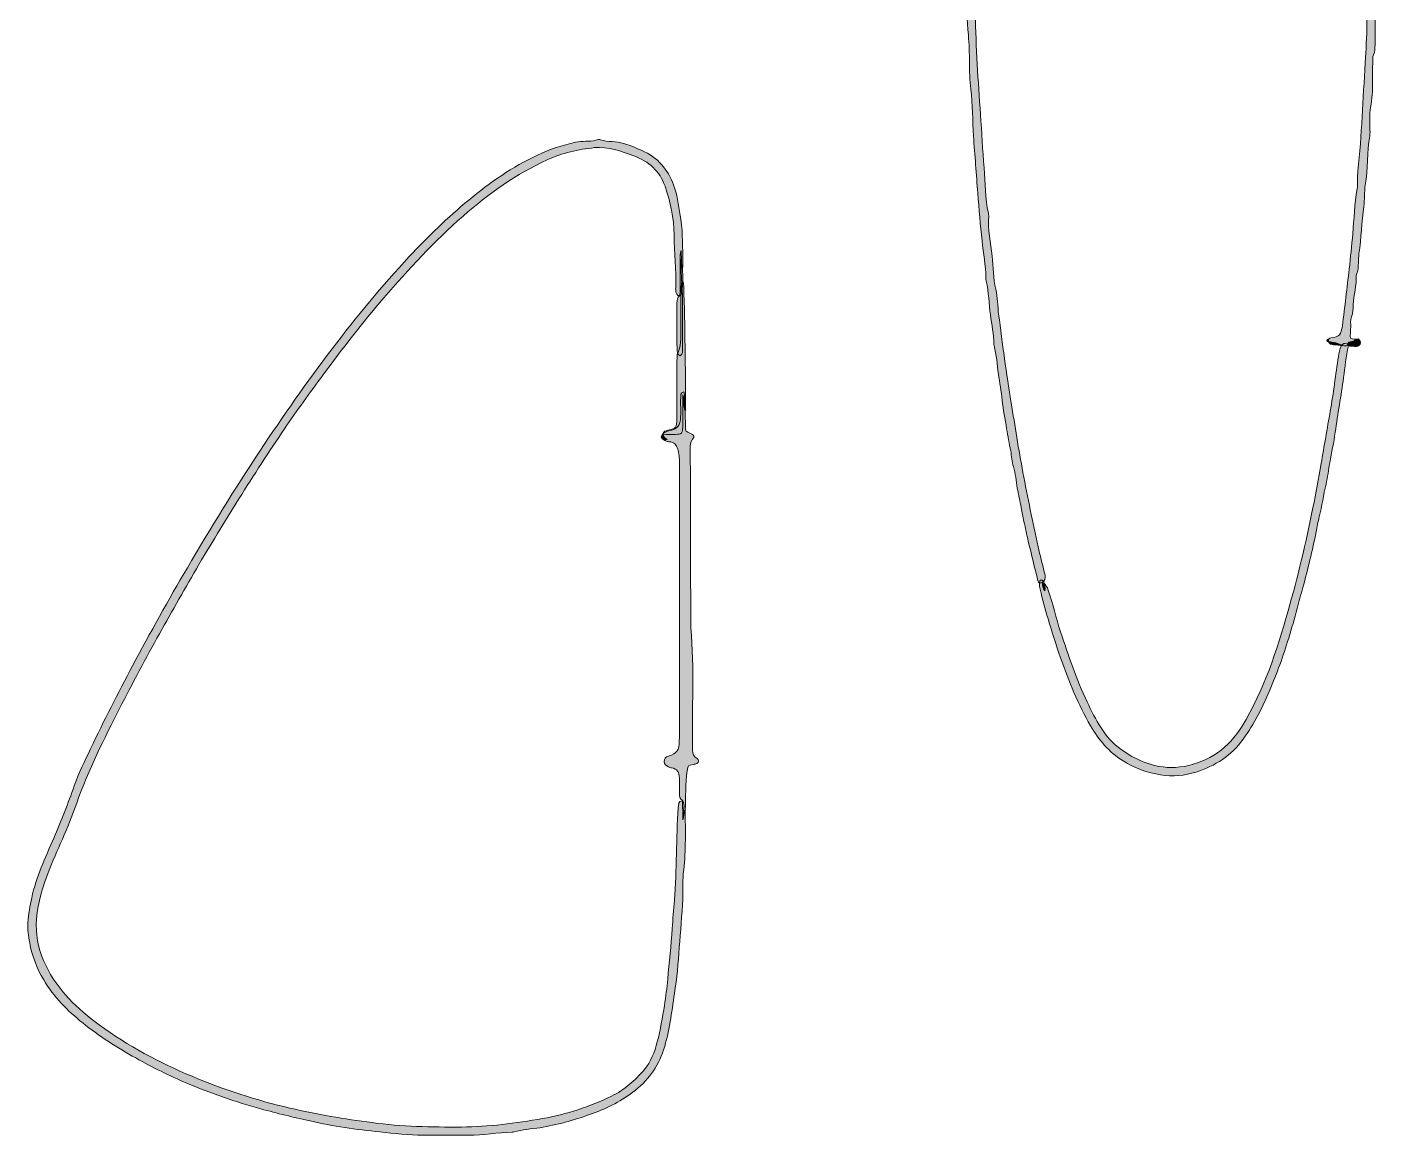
# Model space of a CAD drawing. Header units: millimetres. Extents: x 6 to 210, y 6 to 297.
# Drawn here: x 23.8 to 202.9, y 6.2 to 151.7 of the extents above; entities that cross this region are included whole.
import ezdxf

# ---------------------------------------------------------------- set-up
doc = ezdxf.new("R2010")
doc.units = ezdxf.units.MM
doc.header["$MEASUREMENT"] = 0
doc.layers.add('Calque 1', color=7, linetype='Continuous', lineweight=0)

msp = doc.modelspace()

# ---------------------------------------------------------------- hatches: boundary and pattern name
at = {"layer": 'Calque 1', "true_color": 0x7b7b7b, "transparency": 33554687}
h = msp.add_hatch(color=8, dxfattribs=at)
h.dxf.hatch_style = 2
edge = h.paths.add_edge_path()
edge.add_spline(control_points=[(156.68, 78.66), (156.61, 78.78), (156.51, 78.9), (156.48, 79.03), (156.05, 80.74), (155.62, 82.46), (155.21, 84.18), (155, 85.06), (154.84, 85.94), (154.63, 86.81), (154.49, 87.41), (154.39, 88.02), (154.28, 88.62), (154.12, 89.48), (153.93, 90.33), (153.77, 91.18), (153.59, 92.12), (153.55, 93.08), (153.25, 94), (153.04, 94.67), (153.03, 95.38), (152.9, 96.07), (152.71, 97.04), (152.51, 98.01), (152.37, 98.98), (152.19, 100.23), (151.9, 101.47), (151.78, 102.73), (151.67, 103.88), (151.44, 105.01), (151.28, 106.15), (151.1, 107.4), (151.06, 108.67), (150.71, 109.89), (150.7, 109.94), (150.68, 110), (150.68, 110.06), (150.72, 111.36), (150.39, 112.63), (150.23, 113.91), (150.04, 115.38), (150.03, 116.89), (149.68, 118.34), (149.65, 118.48), (149.62, 118.62), (149.63, 118.76), (149.65, 120.4), (149.3, 122.01), (149.14, 123.64), (148.93, 125.71), (148.73, 127.79), (148.58, 129.87), (148.4, 132.37), (148.19, 134.88), (148.01, 137.38), (147.87, 139.43), (147.93, 141.5), (147.67, 143.54), (147.37, 145.9), (147.59, 148.27), (147.34, 150.62), (146.93, 154.51), (147.2, 158.4), (146.99, 162.29), (146.69, 167.79), (146.74, 173.29), (146.8, 178.79), (146.83, 181.27), (147.07, 183.75), (147.11, 186.23), (147.54, 187.5), (147.33, 188.85), (147.66, 190.15), (147.88, 191.06), (147.87, 192.04), (148.1, 192.97), (148.45, 194.39), (148.66, 195.84), (149.08, 197.25), (149.45, 198.49), (149.79, 199.73), (150.2, 200.96), (151.03, 203.5), (152.07, 205.94), (153.28, 208.33), (154.44, 210.61), (155.79, 212.78), (157.33, 214.82), (159.58, 217.8), (162.2, 220.41), (165.41, 222.39), (167.12, 223.45), (168.96, 224.2), (170.9, 224.64), (171.88, 224.86), (172.87, 225.1), (173.9, 225.1), (175.21, 225.09), (176.45, 224.73), (177.71, 224.46), (179.2, 224.13), (180.57, 223.51), (181.89, 222.78), (184.66, 221.24), (186.98, 219.15), (189.04, 216.79), (191.44, 214.04), (193.37, 210.98), (195, 207.71), (195.77, 206.17), (196.49, 204.61), (197.05, 202.99), (197.75, 200.98), (198.5, 198.98), (198.98, 196.89), (199.3, 195.46), (199.59, 194.03), (199.96, 192.61), (200.14, 191.9), (200.22, 191.16), (200.29, 190.44), (200.43, 188.93), (200.66, 187.43), (200.79, 185.92), (201.36, 179.21), (200.98, 172.5), (201.08, 165.8), (201.08, 165.57), (201.11, 165.35), (201.12, 165.12), (201.08, 165.03), (201.01, 164.95), (200.92, 164.9), (200.67, 164.79), (200.44, 164.83), (200.24, 165.03), (199.93, 165.54), (199.97, 166.11), (199.97, 166.67), (199.97, 171.41), (199.97, 176.15), (199.97, 180.89), (199.97, 183.89), (199.67, 186.86), (199.26, 189.82), (198.65, 194.13), (197.67, 198.36), (196.1, 202.41), (193.92, 208.01), (191.14, 213.27), (186.78, 217.56), (184.64, 219.67), (182.34, 221.47), (179.6, 222.69), (175.49, 224.51), (171.44, 224.34), (167.47, 222.27), (163.28, 220.09), (160.05, 216.87), (157.36, 212.99), (155.18, 209.84), (153.48, 206.44), (152.03, 202.93), (151, 200.41), (150.27, 197.76), (149.67, 195.08), (149.04, 192.25), (148.59, 189.39), (148.26, 186.5), (148.11, 185.24), (148.17, 183.97), (148.03, 182.71), (147.74, 180.15), (147.84, 177.58), (147.83, 175.01), (147.83, 173.38), (147.86, 171.74), (147.83, 170.11), (147.73, 164.55), (148.12, 159), (148.24, 153.45), (148.34, 149.04), (148.62, 144.62), (148.94, 140.21), (149.11, 137.88), (149.21, 135.53), (149.4, 133.21), (149.57, 131.22), (149.52, 129.21), (149.97, 127.25), (149.99, 127.14), (150.02, 127.02), (150.01, 126.91), (149.85, 125.13), (150.28, 123.38), (150.45, 121.62), (150.59, 120.18), (150.6, 118.71), (150.95, 117.27), (151.2, 116.22), (151.18, 115.1), (151.32, 114.01), (151.81, 110.13), (152.32, 106.24), (152.96, 102.38), (153.47, 99.33), (153.93, 96.28), (154.51, 93.24), (155.13, 89.97), (155.79, 86.72), (156.5, 83.48), (156.75, 82.38), (157.03, 81.28), (157.31, 80.19), (157.4, 79.86), (157.44, 79.53), (157.38, 79.19), (157.25, 78.88), (156.98, 78.74), (156.68, 78.66)], knot_values=[0, 0, 0, 0, 1, 1, 1, 2, 2, 2, 3, 3, 3, 4, 4, 4, 5, 5, 5, 6, 6, 6, 7, 7, 7, 8, 8, 8, 9, 9, 9, 10, 10, 10, 11, 11, 11, 12, 12, 12, 13, 13, 13, 14, 14, 14, 15, 15, 15, 16, 16, 16, 17, 17, 17, 18, 18, 18, 19, 19, 19, 20, 20, 20, 21, 21, 21, 22, 22, 22, 23, 23, 23, 24, 24, 24, 25, 25, 25, 26, 26, 26, 27, 27, 27, 28, 28, 28, 29, 29, 29, 30, 30, 30, 31, 31, 31, 32, 32, 32, 33, 33, 33, 34, 34, 34, 35, 35, 35, 36, 36, 36, 37, 37, 37, 38, 38, 38, 39, 39, 39, 40, 40, 40, 41, 41, 41, 42, 42, 42, 43, 43, 43, 44, 44, 44, 45, 45, 45, 46, 46, 46, 47, 47, 47, 48, 48, 48, 49, 49, 49, 50, 50, 50, 51, 51, 51, 52, 52, 52, 53, 53, 53, 54, 54, 54, 55, 55, 55, 56, 56, 56, 57, 57, 57, 58, 58, 58, 59, 59, 59, 60, 60, 60, 61, 61, 61, 62, 62, 62, 63, 63, 63, 64, 64, 64, 65, 65, 65, 66, 66, 66, 67, 67, 67, 68, 68, 68, 69, 69, 69, 70, 70, 70, 71, 71, 71, 72, 72, 72, 73, 73, 73, 73], degree=3, periodic=0)
at = {"layer": 'Calque 1', "true_color": 0x535353, "transparency": 33554687}
h = msp.add_hatch(color=251, dxfattribs=at)
h.dxf.hatch_style = 2
edge = h.paths.add_edge_path()
edge.add_spline(control_points=[(198.88, 164.77), (198.92, 165.05), (199.13, 165.1), (199.36, 165.11), (199.69, 165.12), (200.02, 165.12), (200.35, 165.12), (200.57, 165.11), (200.8, 165.1), (201.02, 165.09), (201.49, 164.85), (201.99, 164.79), (202.49, 164.73), (202.66, 164.71), (202.88, 164.67), (202.89, 164.48), (202.9, 164.24), (202.68, 164.17), (202.48, 164.14), (202.26, 164.1), (202.03, 164.1), (201.81, 164.07), (201.18, 164.01), (201.09, 163.93), (201.08, 163.29), (201.05, 162.11), (201.07, 160.92), (201.05, 159.74), (201.04, 158.92), (201.13, 158.1), (200.81, 157.31), (200.71, 157.07), (200.76, 156.76), (200.75, 156.47), (200.74, 154.1), (200.72, 151.73), (200.71, 149.37), (200.71, 148.91), (200.72, 148.46), (200.51, 148.04), (200.39, 147.78), (200.41, 147.49), (200.41, 147.21), (200.4, 146.3), (200.38, 145.4), (200.39, 144.5), (200.4, 143.37), (200.33, 142.25), (200.13, 141.13), (199.97, 140.21), (200.07, 139.27), (200.05, 138.34), (200.04, 138.03), (200.08, 137.71), (200.03, 137.41), (199.6, 135.27), (199.81, 133.08), (199.44, 130.94), (199.29, 130.02), (199.36, 129.08), (199.23, 128.15), (198.96, 126.09), (198.92, 124), (198.6, 121.94), (198.54, 121.55), (198.55, 121.15), (198.53, 120.75), (198.52, 120.27), (198.53, 119.79), (198.32, 119.34), (198.28, 119.27), (198.25, 119.18), (198.25, 119.1), (198.34, 117.79), (197.87, 116.55), (197.86, 115.25), (197.86, 114.72), (197.82, 114.19), (197.62, 113.68), (197.45, 113.22), (197.54, 112.73), (197.52, 112.25), (197.5, 112.02), (197.51, 111.8), (197.48, 111.57), (197.4, 110.79), (197.39, 110.79), (198.18, 110.72), (198.53, 110.2), (198.51, 110.12), (197.97, 110.06), (197.69, 110.03), (197.41, 110.05), (197.15, 109.92), (196.93, 109.8), (196.7, 109.88), (196.48, 109.88), (196.48, 109.88), (196.49, 109.87), (196.49, 109.87), (195.86, 110.04), (195.21, 110.11), (194.61, 110.39), (194.61, 110.39), (194.62, 110.38), (194.62, 110.38), (194.53, 110.5), (194.53, 110.62), (194.64, 110.73), (194.64, 110.73), (194.63, 110.75), (194.63, 110.75), (194.72, 110.82), (194.82, 110.87), (194.93, 110.89), (196.1, 111.07), (196.26, 111.31), (196.43, 112.48), (196.77, 114.96), (197.03, 117.45), (197.32, 119.93), (197.5, 121.46), (197.67, 123), (197.79, 124.54), (197.96, 126.51), (198.04, 128.49), (198.36, 130.44), (198.49, 131.23), (198.38, 132.02), (198.47, 132.81), (198.97, 137.52), (199.13, 142.25), (199.42, 146.98), (199.52, 148.72), (199.63, 150.46), (199.65, 152.21), (199.68, 155.05), (199.77, 157.9), (199.94, 160.74), (200.02, 162.18), (200.25, 163.69), (198.88, 164.77)], knot_values=[0, 0, 0, 0, 1, 1, 1, 2, 2, 2, 3, 3, 3, 4, 4, 4, 5, 5, 5, 6, 6, 6, 7, 7, 7, 8, 8, 8, 9, 9, 9, 10, 10, 10, 11, 11, 11, 12, 12, 12, 13, 13, 13, 14, 14, 14, 15, 15, 15, 16, 16, 16, 17, 17, 17, 18, 18, 18, 19, 19, 19, 20, 20, 20, 21, 21, 21, 22, 22, 22, 23, 23, 23, 24, 24, 24, 25, 25, 25, 26, 26, 26, 27, 27, 27, 28, 28, 28, 29, 29, 29, 30, 30, 30, 31, 31, 31, 32, 32, 32, 33, 33, 33, 34, 34, 34, 35, 35, 35, 36, 36, 36, 37, 37, 37, 38, 38, 38, 39, 39, 39, 40, 40, 40, 41, 41, 41, 42, 42, 42, 43, 43, 43, 44, 44, 44, 45, 45, 45, 46, 46, 46, 47, 47, 47, 47], degree=3, periodic=0)
at = {"layer": 'Calque 1', "true_color": 0x787878, "transparency": 33554687}
h = msp.add_hatch(color=8, dxfattribs=at)
h.dxf.hatch_style = 2
edge = h.paths.add_edge_path()
edge.add_spline(control_points=[(110.18, 48.94), (110.2, 46.31), (110.28, 43.69), (109.98, 41.08), (109.83, 39.81), (109.89, 38.54), (109.85, 37.27), (109.77, 35.14), (109.56, 33), (109.41, 30.88), (109.26, 28.86), (109.08, 26.84), (108.77, 24.84), (108.39, 22.36), (108.12, 19.86), (107.35, 17.46), (106.61, 15.17), (105.23, 13.34), (103.3, 11.9), (101.57, 10.61), (99.64, 9.67), (97.64, 8.97), (95.52, 8.22), (93.35, 7.62), (91.12, 7.25), (89.99, 7.06), (88.82, 7.04), (87.72, 6.69), (87.64, 6.66), (87.55, 6.65), (87.47, 6.65), (85.55, 6.68), (83.67, 6.2), (81.75, 6.26), (79.78, 6.32), (77.8, 6.27), (75.83, 6.27), (73.91, 6.27), (72, 6.51), (70.11, 6.7), (67.04, 7.01), (63.96, 7.43), (60.95, 8.13), (58.79, 8.62), (56.63, 9.13), (54.49, 9.72), (51.18, 10.63), (47.95, 11.77), (44.79, 13.09), (42.49, 14.05), (40.26, 15.18), (38.07, 16.4), (35.63, 17.76), (33.28, 19.25), (31.11, 20.99), (29.12, 22.59), (27.31, 24.42), (25.99, 26.66), (25.11, 28.17), (24.45, 29.76), (24.15, 31.51), (23.99, 32.41), (23.84, 33.29), (23.92, 34.19), (24.02, 35.28), (24.18, 36.37), (24.42, 37.43), (25.03, 40.16), (26.2, 42.68), (27.3, 45.24), (28.28, 47.5), (29.2, 49.79), (30.01, 52.13), (30.58, 53.79), (31.39, 55.38), (32.15, 56.97), (33.89, 60.65), (35.74, 64.28), (37.66, 67.87), (39.97, 72.21), (42.36, 76.5), (44.85, 80.74), (47.89, 85.92), (51.05, 91.04), (54.36, 96.05), (57.39, 100.62), (60.53, 105.11), (63.85, 109.47), (67.04, 113.66), (70.37, 117.72), (73.96, 121.56), (76.43, 124.18), (79, 126.7), (81.78, 128.99), (84.56, 131.29), (87.51, 133.33), (90.78, 134.88), (92.38, 135.64), (94.06, 136.18), (95.79, 136.57), (96.22, 136.67), (96.69, 136.66), (97.14, 136.69), (97.59, 136.71), (98.03, 136.71), (98.47, 136.85), (98.66, 136.91), (98.88, 136.95), (99.06, 136.89), (100.06, 136.58), (101.12, 136.72), (102.13, 136.4), (103.08, 136.11), (103.97, 135.73), (104.85, 135.31), (106.88, 134.33), (108.1, 132.67), (108.79, 130.58), (109.22, 129.24), (109.37, 127.84), (109.6, 126.46), (109.91, 124.57), (109.8, 122.69), (109.89, 120.81), (109.9, 120.56), (109.86, 120.31), (109.84, 120.05), (109.31, 120.37), (109.75, 120.89), (109.58, 121.23), (109.61, 120.06), (109.69, 118.83), (109.75, 117.61), (109.76, 117.25), (109.84, 116.87), (109.64, 116.53), (109.28, 116.3), (109.12, 116.53), (109.01, 116.81), (108.92, 117.03), (108.92, 117.26), (108.93, 117.48), (109.02, 119.8), (108.76, 122.1), (108.73, 124.42), (108.7, 126.6), (108.25, 128.73), (107.53, 130.79), (106.83, 132.77), (105.42, 134.06), (103.44, 134.78), (101.76, 135.39), (100.08, 136.05), (98.28, 135.86), (96.15, 135.63), (94.05, 135.18), (92.08, 134.27), (88, 132.39), (84.4, 129.85), (81.02, 126.88), (77.26, 123.58), (73.9, 119.91), (70.63, 116.14), (67.8, 112.88), (65.2, 109.45), (62.62, 105.99), (60.91, 103.68), (59.22, 101.35), (57.6, 98.98), (55.54, 95.95), (53.55, 92.88), (51.62, 89.77), (49.73, 86.73), (47.83, 83.69), (46.03, 80.6), (44.28, 77.58), (42.55, 74.54), (40.86, 71.48), (39.06, 68.22), (37.3, 64.94), (35.62, 61.63), (33.54, 57.53), (31.54, 53.4), (30.03, 49.03), (28.98, 46), (27.44, 43.15), (26.35, 40.13), (25.61, 38.1), (25.06, 36.02), (25.02, 33.87), (24.99, 32.02), (25.43, 30.25), (26.25, 28.56), (27.84, 25.26), (30.39, 22.88), (33.29, 20.74), (37.06, 17.94), (41.18, 15.81), (45.46, 13.99), (49.61, 12.23), (53.9, 10.85), (58.31, 9.82), (61.87, 9), (65.47, 8.38), (69.09, 7.91), (72.97, 7.4), (76.89, 7.31), (80.81, 7.34), (84.4, 7.37), (87.93, 7.81), (91.46, 8.45), (94.62, 9.02), (97.63, 9.98), (100.5, 11.38), (102.19, 12.21), (103.61, 13.45), (104.81, 14.86), (105.69, 15.88), (106.17, 17.2), (106.52, 18.51), (106.93, 20.09), (107.21, 21.7), (107.45, 23.3), (107.62, 24.44), (107.81, 25.59), (107.89, 26.74), (108.06, 28.95), (108.34, 31.16), (108.48, 33.38), (108.56, 34.62), (108.66, 35.85), (108.76, 37.09), (109.09, 41.13), (108.98, 45.2), (109.27, 49.24), (109.3, 49.63), (109.19, 50.16), (109.85, 50.16), (110.26, 49.53), (109.81, 48.87), (109.93, 48.27), (110.05, 48.45), (109.68, 48.85), (110.18, 48.94)], knot_values=[0, 0, 0, 0, 1, 1, 1, 2, 2, 2, 3, 3, 3, 4, 4, 4, 5, 5, 5, 6, 6, 6, 7, 7, 7, 8, 8, 8, 9, 9, 9, 10, 10, 10, 11, 11, 11, 12, 12, 12, 13, 13, 13, 14, 14, 14, 15, 15, 15, 16, 16, 16, 17, 17, 17, 18, 18, 18, 19, 19, 19, 20, 20, 20, 21, 21, 21, 22, 22, 22, 23, 23, 23, 24, 24, 24, 25, 25, 25, 26, 26, 26, 27, 27, 27, 28, 28, 28, 29, 29, 29, 30, 30, 30, 31, 31, 31, 32, 32, 32, 33, 33, 33, 34, 34, 34, 35, 35, 35, 36, 36, 36, 37, 37, 37, 38, 38, 38, 39, 39, 39, 40, 40, 40, 41, 41, 41, 42, 42, 42, 43, 43, 43, 44, 44, 44, 45, 45, 45, 46, 46, 46, 47, 47, 47, 48, 48, 48, 49, 49, 49, 50, 50, 50, 51, 51, 51, 52, 52, 52, 53, 53, 53, 54, 54, 54, 55, 55, 55, 56, 56, 56, 57, 57, 57, 58, 58, 58, 59, 59, 59, 60, 60, 60, 61, 61, 61, 62, 62, 62, 63, 63, 63, 64, 64, 64, 65, 65, 65, 66, 66, 66, 67, 67, 67, 68, 68, 68, 69, 69, 69, 70, 70, 70, 71, 71, 71, 72, 72, 72, 73, 73, 73, 74, 74, 74, 75, 75, 75, 76, 76, 76, 77, 77, 77, 78, 78, 78, 79, 79, 79, 80, 80, 80, 81, 81, 81, 81], degree=3, periodic=0)
at = {"layer": 'Calque 1', "true_color": 0x5b5b5b, "transparency": 33554687}
h = msp.add_hatch(color=251, dxfattribs=at)
h.dxf.hatch_style = 2
edge = h.paths.add_edge_path()
edge.add_spline(control_points=[(109.86, 118.39), (109.76, 117.46), (109.82, 116.54), (109.82, 115.61), (109.81, 113.58), (109.83, 111.56), (109.82, 109.53), (109.82, 109.18), (109.91, 108.78), (109.51, 108.54), (109.1, 108.74), (109.11, 109.13), (109.11, 109.49), (109.07, 111.48), (109.07, 113.48), (109.1, 115.47), (109.11, 115.83), (109.11, 116.21), (109.47, 116.45), (109.57, 118.05), (109.49, 119.65), (109.52, 121.24), (109.52, 121.61), (109.52, 121.97), (109.67, 122.35), (109.67, 121.99), (109.67, 121.64), (109.68, 121.29), (109.69, 120.87), (109.62, 120.44), (109.84, 120.05), (109.85, 119.5), (109.86, 118.95), (109.86, 118.39)], knot_values=[0, 0, 0, 0, 1, 1, 1, 2, 2, 2, 3, 3, 3, 4, 4, 4, 5, 5, 5, 6, 6, 6, 7, 7, 7, 8, 8, 8, 9, 9, 9, 10, 10, 10, 11, 11, 11, 11], degree=3, periodic=0)
at = {"layer": 'Calque 1', "true_color": 0x8b8b8b, "transparency": 33554687}
h = msp.add_hatch(color=252, dxfattribs=at)
h.dxf.hatch_style = 2
edge = h.paths.add_edge_path()
edge.add_spline(control_points=[(110.18, 101.26), (109.84, 101.95), (110.13, 102.7), (109.86, 103.41), (109.86, 102.49), (109.86, 101.58), (109.86, 100.66), (109.86, 100.19), (109.86, 99.71), (109.85, 99.23), (109.84, 98.37), (109.72, 98.24), (108.89, 98.23), (108.35, 98.21), (107.82, 98.23), (107.29, 98.24), (107.29, 98.66), (107.61, 98.7), (107.92, 98.77), (109, 99.02), (109.09, 99.14), (109.09, 100.25), (109.09, 102.93), (109.06, 105.61), (109.11, 108.28), (109.11, 108.43), (109.12, 108.57), (109.14, 108.71), (109.69, 109.74), (109.59, 110.87), (109.59, 111.98), (109.59, 113.89), (109.57, 115.79), (109.67, 117.69), (109.69, 117.94), (109.63, 118.21), (109.86, 118.39), (109.91, 118.17), (109.98, 117.95), (109.99, 117.73), (110.15, 112.35), (110.22, 106.97), (110.22, 101.59), (110.22, 101.48), (110.19, 101.37), (110.18, 101.26)], knot_values=[0, 0, 0, 0, 1, 1, 1, 2, 2, 2, 3, 3, 3, 4, 4, 4, 5, 5, 5, 6, 6, 6, 7, 7, 7, 8, 8, 8, 9, 9, 9, 10, 10, 10, 11, 11, 11, 12, 12, 12, 13, 13, 13, 14, 14, 14, 15, 15, 15, 15], degree=3, periodic=0)
at = {"layer": 'Calque 1', "true_color": 0x7a7a7a, "transparency": 33554687}
h = msp.add_hatch(color=8, dxfattribs=at)
h.dxf.hatch_style = 2
edge = h.paths.add_edge_path()
edge.add_spline(control_points=[(156.68, 78.66), (156.8, 78.8), (156.52, 79.29), (157.05, 79.08), (157.18, 79.03), (157.26, 78.94), (157.3, 78.81), (157.39, 78.43), (157.76, 78.2), (157.82, 77.81), (158.47, 76), (158.85, 74.12), (159.45, 72.3), (160.47, 69.2), (161.51, 66.09), (162.93, 63.15), (164.04, 60.82), (165.19, 58.43), (167.39, 56.88), (169.86, 55.14), (172.62, 54.11), (175.67, 54.67), (178.94, 55.28), (181.51, 57.05), (183.28, 59.95), (186.14, 64.65), (187.8, 69.83), (189.3, 75.06), (190.58, 79.52), (191.65, 84.04), (192.56, 88.6), (192.95, 90.52), (193.3, 92.46), (193.64, 94.39), (194.05, 96.69), (194.42, 98.99), (194.84, 101.28), (195.27, 103.66), (195.53, 106.07), (195.91, 108.46), (195.98, 108.94), (196.09, 109.4), (196.28, 109.84), (196.48, 110.17), (196.75, 110.24), (197.09, 110.06), (197.16, 110), (197.2, 109.93), (197.22, 109.84), (196.88, 108.47), (196.78, 107.07), (196.59, 105.68), (196.25, 103.29), (195.83, 100.9), (195.49, 98.51), (195.29, 97.17), (195.03, 95.84), (194.77, 94.52), (194.59, 93.58), (194.51, 92.62), (194.28, 91.7), (193.93, 90.28), (193.78, 88.82), (193.4, 87.41), (193.22, 86.77), (193.12, 86.1), (192.98, 85.44), (192.49, 82.98), (191.91, 80.55), (191.24, 78.14), (190.98, 77.22), (190.73, 76.3), (190.5, 75.37), (190.16, 74.07), (189.77, 72.78), (189.38, 71.49), (188.67, 69.15), (187.83, 66.85), (186.87, 64.6), (185.92, 62.38), (184.85, 60.22), (183.42, 58.24), (181.86, 56.07), (179.74, 54.72), (177.25, 53.92), (175.73, 53.43), (174.14, 53.31), (172.58, 53.55), (170.83, 53.83), (169.17, 54.44), (167.64, 55.38), (165.79, 56.53), (164.47, 58.15), (163.39, 59.98), (161.73, 62.8), (160.54, 65.83), (159.45, 68.9), (158.84, 70.58), (158.34, 72.3), (157.8, 74.01), (157.4, 75.29), (157.09, 76.6), (156.75, 77.9), (156.69, 78.14), (156.7, 78.4), (156.68, 78.66)], knot_values=[0, 0, 0, 0, 1, 1, 1, 2, 2, 2, 3, 3, 3, 4, 4, 4, 5, 5, 5, 6, 6, 6, 7, 7, 7, 8, 8, 8, 9, 9, 9, 10, 10, 10, 11, 11, 11, 12, 12, 12, 13, 13, 13, 14, 14, 14, 15, 15, 15, 16, 16, 16, 17, 17, 17, 18, 18, 18, 19, 19, 19, 20, 20, 20, 21, 21, 21, 22, 22, 22, 23, 23, 23, 24, 24, 24, 25, 25, 25, 26, 26, 26, 27, 27, 27, 28, 28, 28, 29, 29, 29, 30, 30, 30, 31, 31, 31, 32, 32, 32, 33, 33, 33, 34, 34, 34, 35, 35, 35, 35], degree=3, periodic=0)
h = msp.add_hatch(color=8, dxfattribs=at)
h.dxf.hatch_style = 2
edge = h.paths.add_edge_path()
edge.add_spline(control_points=[(194.64, 110.73), (194.63, 110.61), (194.62, 110.5), (194.62, 110.38), (194.51, 110.4), (194.4, 110.44), (194.41, 110.57), (194.43, 110.69), (194.54, 110.71), (194.64, 110.73)], knot_values=[0, 0, 0, 0, 1, 1, 1, 2, 2, 2, 3, 3, 3, 3], degree=3, periodic=0)
h = msp.add_hatch(color=8, dxfattribs=at)
h.dxf.hatch_style = 2
edge = h.paths.add_edge_path()
edge.add_spline(control_points=[(194.61, 110.39), (195.28, 110.35), (195.9, 110.17), (196.49, 109.87), (196.08, 109.91), (195.67, 109.95), (195.27, 110), (195, 110.03), (194.71, 110.05), (194.61, 110.39)], knot_values=[0, 0, 0, 0, 1, 1, 1, 2, 2, 2, 3, 3, 3, 3], degree=3, periodic=0)
h = msp.add_hatch(color=8, dxfattribs=at)
h.dxf.hatch_style = 2
edge = h.paths.add_edge_path()
edge.add_spline(control_points=[(198.18, 110.72), (198.3, 110.73), (198.42, 110.74), (198.54, 110.75), (198.68, 110.55), (198.91, 110.37), (198.76, 110.09), (198.61, 109.83), (198.35, 109.75), (198.04, 109.78), (197.77, 109.81), (197.49, 109.82), (197.22, 109.84), (197.2, 109.87), (197.17, 109.89), (197.15, 109.92), (197.08, 110.33), (197.39, 110.4), (197.65, 110.41), (197.92, 110.41), (198.06, 110.52), (198.18, 110.72)], knot_values=[0, 0, 0, 0, 1, 1, 1, 2, 2, 2, 3, 3, 3, 4, 4, 4, 5, 5, 5, 6, 6, 6, 7, 7, 7, 7], degree=3, periodic=0)
at = {"layer": 'Calque 1', "true_color": 0x5f5f5f, "transparency": 33554687}
h = msp.add_hatch(color=251, dxfattribs=at)
h.dxf.hatch_style = 2
edge = h.paths.add_edge_path()
edge.add_spline(control_points=[(110.18, 48.94), (109.92, 48.54), (110.07, 48.07), (109.89, 47.64), (109.86, 48.48), (109.84, 49.33), (109.81, 50.17), (109.42, 50.39), (109.45, 50.78), (109.44, 51.14), (109.41, 51.81), (109.42, 52.49), (109.42, 53.16), (109.41, 53.88), (109.13, 54.35), (108.38, 54.47), (108.24, 54.5), (108.11, 54.54), (107.98, 54.6), (107.69, 54.74), (107.45, 54.93), (107.42, 55.28), (107.4, 55.68), (107.59, 55.92), (107.98, 56), (109.1, 56.39), (109.41, 56.79), (109.41, 57.99), (109.43, 60.78), (109.42, 63.57), (109.42, 66.36), (109.42, 75.66), (109.42, 84.96), (109.42, 94.26), (109.42, 94.88), (109.44, 95.51), (109.26, 96.11), (109.11, 96.63), (108.9, 97.13), (108.28, 97.25), (108.12, 97.27), (107.96, 97.28), (107.81, 97.31), (107.41, 97.47), (106.98, 97.59), (107.15, 98.18), (107.19, 98.27), (107.26, 98.35), (107.34, 98.4), (107.57, 98.52), (107.79, 98.64), (108.04, 98.7), (109.21, 98.97), (109.53, 99.35), (109.58, 100.57), (109.61, 101.38), (109.57, 102.2), (109.59, 103.01), (109.6, 103.32), (109.5, 103.7), (110.02, 103.82), (110.24, 102.97), (109.95, 102.09), (110.18, 101.26), (110.19, 100.61), (110.2, 99.96), (110.21, 99.32), (110.23, 98.6), (110.24, 98.6), (110.89, 98.35), (111.32, 98.19), (111.46, 97.94), (111.16, 97.61), (110.8, 97.21), (110.85, 96.78), (110.85, 96.34), (110.87, 88.51), (110.89, 80.68), (110.91, 72.84), (111.4, 67.5), (111.04, 62.15), (111.16, 56.81), (111.17, 56.32), (111.25, 55.94), (111.74, 55.7), (112.04, 55.56), (111.99, 55.18), (111.71, 55.04), (111.56, 54.97), (111.38, 54.95), (111.22, 54.92), (110.53, 54.81), (110.55, 54.8), (110.44, 54.08), (110.19, 52.37), (110.26, 50.65), (110.18, 48.94)], knot_values=[0, 0, 0, 0, 1, 1, 1, 2, 2, 2, 3, 3, 3, 4, 4, 4, 5, 5, 5, 6, 6, 6, 7, 7, 7, 8, 8, 8, 9, 9, 9, 10, 10, 10, 11, 11, 11, 12, 12, 12, 13, 13, 13, 14, 14, 14, 15, 15, 15, 16, 16, 16, 17, 17, 17, 18, 18, 18, 19, 19, 19, 20, 20, 20, 21, 21, 21, 22, 22, 22, 23, 23, 23, 24, 24, 24, 25, 25, 25, 26, 26, 26, 27, 27, 27, 28, 28, 28, 29, 29, 29, 30, 30, 30, 31, 31, 31, 32, 32, 32, 32], degree=3, periodic=0)
at = {"layer": 'Calque 1', "true_color": 0x8b8b8b, "transparency": 33554687}
h = msp.add_hatch(color=252, dxfattribs=at)
h.dxf.hatch_style = 2
edge = h.paths.add_edge_path()
edge.add_spline(control_points=[(107.81, 97.57), (107.7, 97.55), (107.58, 97.52), (107.46, 97.5), (106.91, 97.79), (106.88, 97.89), (107.28, 98.23), (107.3, 97.88), (107.52, 97.7), (107.81, 97.57)], knot_values=[0, 0, 0, 0, 1, 1, 1, 2, 2, 2, 3, 3, 3, 3], degree=3, periodic=0)
at = {"layer": 'Calque 1', "true_color": 0x7b7b7b, "transparency": 33554687}
h = msp.add_hatch(color=8, dxfattribs=at)
h.dxf.hatch_style = 2
edge = h.paths.add_edge_path()
edge.add_spline(control_points=[(157.08, 78.78), (157.43, 78.5), (157.41, 78.11), (157.4, 77.72), (157.11, 78.02), (157.05, 78.38), (157.08, 78.78)], knot_values=[0, 0, 0, 0, 1, 1, 1, 2, 2, 2, 2], degree=3, periodic=0)

# ---------------------------------------------------------------- linework, layer by layer
at = {"layer": 'Calque 1'}
for points, knots in [([(156.68, 78.66), (156.61, 78.78), (156.51, 78.9), (156.48, 79.03), (156.05, 80.74), (155.62, 82.46), (155.21, 84.18), (155, 85.06), (154.84, 85.94), (154.63, 86.81), (154.49, 87.41), (154.39, 88.02), (154.28, 88.62), (154.12, 89.48), (153.93, 90.33), (153.77, 91.18), (153.59, 92.12), (153.55, 93.08), (153.25, 94), (153.04, 94.67), (153.03, 95.38), (152.9, 96.07), (152.71, 97.04), (152.51, 98.01), (152.37, 98.98), (152.19, 100.23), (151.9, 101.47), (151.78, 102.73), (151.67, 103.88), (151.44, 105.01), (151.28, 106.15), (151.1, 107.4), (151.06, 108.67), (150.71, 109.89), (150.7, 109.94), (150.68, 110), (150.68, 110.06), (150.72, 111.36), (150.39, 112.63), (150.23, 113.91), (150.04, 115.38), (150.03, 116.89), (149.68, 118.34), (149.65, 118.48), (149.62, 118.62), (149.63, 118.76), (149.65, 120.4), (149.3, 122.01), (149.14, 123.64), (148.93, 125.71), (148.73, 127.79), (148.58, 129.87), (148.4, 132.37), (148.19, 134.88), (148.01, 137.38), (147.87, 139.43), (147.93, 141.5), (147.67, 143.54), (147.37, 145.9), (147.59, 148.27), (147.34, 150.62), (146.93, 154.51), (147.2, 158.4), (146.99, 162.29), (146.69, 167.79), (146.74, 173.29), (146.8, 178.79), (146.83, 181.27), (147.07, 183.75), (147.11, 186.23), (147.54, 187.5), (147.33, 188.85), (147.66, 190.15), (147.88, 191.06), (147.87, 192.04), (148.1, 192.97), (148.45, 194.39), (148.66, 195.84), (149.08, 197.25), (149.45, 198.49), (149.79, 199.73), (150.2, 200.96), (151.03, 203.5), (152.07, 205.94), (153.28, 208.33), (154.44, 210.61), (155.79, 212.78), (157.33, 214.82), (159.58, 217.8), (162.2, 220.41), (165.41, 222.39), (167.12, 223.45), (168.96, 224.2), (170.9, 224.64), (171.88, 224.86), (172.87, 225.1), (173.9, 225.1), (175.21, 225.09), (176.45, 224.73), (177.71, 224.46), (179.2, 224.13), (180.57, 223.51), (181.89, 222.78), (184.66, 221.24), (186.98, 219.15), (189.04, 216.79), (191.44, 214.04), (193.37, 210.98), (195, 207.71), (195.77, 206.17), (196.49, 204.61), (197.05, 202.99), (197.75, 200.98), (198.5, 198.98), (198.98, 196.89), (199.3, 195.46), (199.59, 194.03), (199.96, 192.61), (200.14, 191.9), (200.22, 191.16), (200.29, 190.44), (200.43, 188.93), (200.66, 187.43), (200.79, 185.92), (201.36, 179.21), (200.98, 172.5), (201.08, 165.8), (201.08, 165.57), (201.11, 165.35), (201.12, 165.12), (201.08, 165.03), (201.01, 164.95), (200.92, 164.9), (200.67, 164.79), (200.44, 164.83), (200.24, 165.03), (199.93, 165.54), (199.97, 166.11), (199.97, 166.67), (199.97, 171.41), (199.97, 176.15), (199.97, 180.89), (199.97, 183.89), (199.67, 186.86), (199.26, 189.82), (198.65, 194.13), (197.67, 198.36), (196.1, 202.41), (193.92, 208.01), (191.14, 213.27), (186.78, 217.56), (184.64, 219.67), (182.34, 221.47), (179.6, 222.69), (175.49, 224.51), (171.44, 224.34), (167.47, 222.27), (163.28, 220.09), (160.05, 216.87), (157.36, 212.99), (155.18, 209.84), (153.48, 206.44), (152.03, 202.93), (151, 200.41), (150.27, 197.76), (149.67, 195.08), (149.04, 192.25), (148.59, 189.39), (148.26, 186.5), (148.11, 185.24), (148.17, 183.97), (148.03, 182.71), (147.74, 180.15), (147.84, 177.58), (147.83, 175.01), (147.83, 173.38), (147.86, 171.74), (147.83, 170.11), (147.73, 164.55), (148.12, 159), (148.24, 153.45), (148.34, 149.04), (148.62, 144.62), (148.94, 140.21), (149.11, 137.88), (149.21, 135.53), (149.4, 133.21), (149.57, 131.22), (149.52, 129.21), (149.97, 127.25), (149.99, 127.14), (150.02, 127.02), (150.01, 126.91), (149.85, 125.13), (150.28, 123.38), (150.45, 121.62), (150.59, 120.18), (150.6, 118.71), (150.95, 117.27), (151.2, 116.22), (151.18, 115.1), (151.32, 114.01), (151.81, 110.13), (152.32, 106.24), (152.96, 102.38), (153.47, 99.33), (153.93, 96.28), (154.51, 93.24), (155.13, 89.97), (155.79, 86.72), (156.5, 83.48), (156.75, 82.38), (157.03, 81.28), (157.31, 80.19), (157.4, 79.86), (157.44, 79.53), (157.38, 79.19), (157.25, 78.88), (156.98, 78.74), (156.68, 78.66)], [0, 0, 0, 0, 1, 1, 1, 2, 2, 2, 3, 3, 3, 4, 4, 4, 5, 5, 5, 6, 6, 6, 7, 7, 7, 8, 8, 8, 9, 9, 9, 10, 10, 10, 11, 11, 11, 12, 12, 12, 13, 13, 13, 14, 14, 14, 15, 15, 15, 16, 16, 16, 17, 17, 17, 18, 18, 18, 19, 19, 19, 20, 20, 20, 21, 21, 21, 22, 22, 22, 23, 23, 23, 24, 24, 24, 25, 25, 25, 26, 26, 26, 27, 27, 27, 28, 28, 28, 29, 29, 29, 30, 30, 30, 31, 31, 31, 32, 32, 32, 33, 33, 33, 34, 34, 34, 35, 35, 35, 36, 36, 36, 37, 37, 37, 38, 38, 38, 39, 39, 39, 40, 40, 40, 41, 41, 41, 42, 42, 42, 43, 43, 43, 44, 44, 44, 45, 45, 45, 46, 46, 46, 47, 47, 47, 48, 48, 48, 49, 49, 49, 50, 50, 50, 51, 51, 51, 52, 52, 52, 53, 53, 53, 54, 54, 54, 55, 55, 55, 56, 56, 56, 57, 57, 57, 58, 58, 58, 59, 59, 59, 60, 60, 60, 61, 61, 61, 62, 62, 62, 63, 63, 63, 64, 64, 64, 65, 65, 65, 66, 66, 66, 67, 67, 67, 68, 68, 68, 69, 69, 69, 70, 70, 70, 71, 71, 71, 72, 72, 72, 73, 73, 73, 73]), ([(198.88, 164.77), (198.92, 165.05), (199.13, 165.1), (199.36, 165.11), (199.69, 165.12), (200.02, 165.12), (200.35, 165.12), (200.57, 165.11), (200.8, 165.1), (201.02, 165.09), (201.49, 164.85), (201.99, 164.79), (202.49, 164.73), (202.66, 164.71), (202.88, 164.67), (202.89, 164.48), (202.9, 164.24), (202.68, 164.17), (202.48, 164.14), (202.26, 164.1), (202.03, 164.1), (201.81, 164.07), (201.18, 164.01), (201.09, 163.93), (201.08, 163.29), (201.05, 162.11), (201.07, 160.92), (201.05, 159.74), (201.04, 158.92), (201.13, 158.1), (200.81, 157.31), (200.71, 157.07), (200.76, 156.76), (200.75, 156.47), (200.74, 154.1), (200.72, 151.73), (200.71, 149.37), (200.71, 148.91), (200.72, 148.46), (200.51, 148.04), (200.39, 147.78), (200.41, 147.49), (200.41, 147.21), (200.4, 146.3), (200.38, 145.4), (200.39, 144.5), (200.4, 143.37), (200.33, 142.25), (200.13, 141.13), (199.97, 140.21), (200.07, 139.27), (200.05, 138.34), (200.04, 138.03), (200.08, 137.71), (200.03, 137.41), (199.6, 135.27), (199.81, 133.08), (199.44, 130.94), (199.29, 130.02), (199.36, 129.08), (199.23, 128.15), (198.96, 126.09), (198.92, 124), (198.6, 121.94), (198.54, 121.55), (198.55, 121.15), (198.53, 120.75), (198.52, 120.27), (198.53, 119.79), (198.32, 119.34), (198.28, 119.27), (198.25, 119.18), (198.25, 119.1), (198.34, 117.79), (197.87, 116.55), (197.86, 115.25), (197.86, 114.72), (197.82, 114.19), (197.62, 113.68), (197.45, 113.22), (197.54, 112.73), (197.52, 112.25), (197.5, 112.02), (197.51, 111.8), (197.48, 111.57), (197.4, 110.79), (197.39, 110.79), (198.18, 110.72), (198.53, 110.2), (198.51, 110.12), (197.97, 110.06), (197.69, 110.03), (197.41, 110.05), (197.15, 109.92), (196.93, 109.8), (196.7, 109.88), (196.48, 109.88), (196.48, 109.88), (196.49, 109.87), (196.49, 109.87), (195.86, 110.04), (195.21, 110.11), (194.61, 110.39), (194.61, 110.39), (194.62, 110.38), (194.62, 110.38), (194.53, 110.5), (194.53, 110.62), (194.64, 110.73), (194.64, 110.73), (194.63, 110.75), (194.63, 110.75), (194.72, 110.82), (194.82, 110.87), (194.93, 110.89), (196.1, 111.07), (196.26, 111.31), (196.43, 112.48), (196.77, 114.96), (197.03, 117.45), (197.32, 119.93), (197.5, 121.46), (197.67, 123), (197.79, 124.54), (197.96, 126.51), (198.04, 128.49), (198.36, 130.44), (198.49, 131.23), (198.38, 132.02), (198.47, 132.81), (198.97, 137.52), (199.13, 142.25), (199.42, 146.98), (199.52, 148.72), (199.63, 150.46), (199.65, 152.21), (199.68, 155.05), (199.77, 157.9), (199.94, 160.74), (200.02, 162.18), (200.25, 163.69), (198.88, 164.77)], [0, 0, 0, 0, 1, 1, 1, 2, 2, 2, 3, 3, 3, 4, 4, 4, 5, 5, 5, 6, 6, 6, 7, 7, 7, 8, 8, 8, 9, 9, 9, 10, 10, 10, 11, 11, 11, 12, 12, 12, 13, 13, 13, 14, 14, 14, 15, 15, 15, 16, 16, 16, 17, 17, 17, 18, 18, 18, 19, 19, 19, 20, 20, 20, 21, 21, 21, 22, 22, 22, 23, 23, 23, 24, 24, 24, 25, 25, 25, 26, 26, 26, 27, 27, 27, 28, 28, 28, 29, 29, 29, 30, 30, 30, 31, 31, 31, 32, 32, 32, 33, 33, 33, 34, 34, 34, 35, 35, 35, 36, 36, 36, 37, 37, 37, 38, 38, 38, 39, 39, 39, 40, 40, 40, 41, 41, 41, 42, 42, 42, 43, 43, 43, 44, 44, 44, 45, 45, 45, 46, 46, 46, 47, 47, 47, 47]), ([(110.18, 48.94), (110.2, 46.31), (110.28, 43.69), (109.98, 41.08), (109.83, 39.81), (109.89, 38.54), (109.85, 37.27), (109.77, 35.14), (109.56, 33), (109.41, 30.88), (109.26, 28.86), (109.08, 26.84), (108.77, 24.84), (108.39, 22.36), (108.12, 19.86), (107.35, 17.46), (106.61, 15.17), (105.23, 13.34), (103.3, 11.9), (101.57, 10.61), (99.64, 9.67), (97.64, 8.97), (95.52, 8.22), (93.35, 7.62), (91.12, 7.25), (89.99, 7.06), (88.82, 7.04), (87.72, 6.69), (87.64, 6.66), (87.55, 6.65), (87.47, 6.65), (85.55, 6.68), (83.67, 6.2), (81.75, 6.26), (79.78, 6.32), (77.8, 6.27), (75.83, 6.27), (73.91, 6.27), (72, 6.51), (70.11, 6.7), (67.04, 7.01), (63.96, 7.43), (60.95, 8.13), (58.79, 8.62), (56.63, 9.13), (54.49, 9.72), (51.18, 10.63), (47.95, 11.77), (44.79, 13.09), (42.49, 14.05), (40.26, 15.18), (38.07, 16.4), (35.63, 17.76), (33.28, 19.25), (31.11, 20.99), (29.12, 22.59), (27.31, 24.42), (25.99, 26.66), (25.11, 28.17), (24.45, 29.76), (24.15, 31.51), (23.99, 32.41), (23.84, 33.29), (23.92, 34.19), (24.02, 35.28), (24.18, 36.37), (24.42, 37.43), (25.03, 40.16), (26.2, 42.68), (27.3, 45.24), (28.28, 47.5), (29.2, 49.79), (30.01, 52.13), (30.58, 53.79), (31.39, 55.38), (32.15, 56.97), (33.89, 60.65), (35.74, 64.28), (37.66, 67.87), (39.97, 72.21), (42.36, 76.5), (44.85, 80.74), (47.89, 85.92), (51.05, 91.04), (54.36, 96.05), (57.39, 100.62), (60.53, 105.11), (63.85, 109.47), (67.04, 113.66), (70.37, 117.72), (73.96, 121.56), (76.43, 124.18), (79, 126.7), (81.78, 128.99), (84.56, 131.29), (87.51, 133.33), (90.78, 134.88), (92.38, 135.64), (94.06, 136.18), (95.79, 136.57), (96.22, 136.67), (96.69, 136.66), (97.14, 136.69), (97.59, 136.71), (98.03, 136.71), (98.47, 136.85), (98.66, 136.91), (98.88, 136.95), (99.06, 136.89), (100.06, 136.58), (101.12, 136.72), (102.13, 136.4), (103.08, 136.11), (103.97, 135.73), (104.85, 135.31), (106.88, 134.33), (108.1, 132.67), (108.79, 130.58), (109.22, 129.24), (109.37, 127.84), (109.6, 126.46), (109.91, 124.57), (109.8, 122.69), (109.89, 120.81), (109.9, 120.56), (109.86, 120.31), (109.84, 120.05), (109.31, 120.37), (109.75, 120.89), (109.58, 121.23), (109.61, 120.06), (109.69, 118.83), (109.75, 117.61), (109.76, 117.25), (109.84, 116.87), (109.64, 116.53), (109.28, 116.3), (109.12, 116.53), (109.01, 116.81), (108.92, 117.03), (108.92, 117.26), (108.93, 117.48), (109.02, 119.8), (108.76, 122.1), (108.73, 124.42), (108.7, 126.6), (108.25, 128.73), (107.53, 130.79), (106.83, 132.77), (105.42, 134.06), (103.44, 134.78), (101.76, 135.39), (100.08, 136.05), (98.28, 135.86), (96.15, 135.63), (94.05, 135.18), (92.08, 134.27), (88, 132.39), (84.4, 129.85), (81.02, 126.88), (77.26, 123.58), (73.9, 119.91), (70.63, 116.14), (67.8, 112.88), (65.2, 109.45), (62.62, 105.99), (60.91, 103.68), (59.22, 101.35), (57.6, 98.98), (55.54, 95.95), (53.55, 92.88), (51.62, 89.77), (49.73, 86.73), (47.83, 83.69), (46.03, 80.6), (44.28, 77.58), (42.55, 74.54), (40.86, 71.48), (39.06, 68.22), (37.3, 64.94), (35.62, 61.63), (33.54, 57.53), (31.54, 53.4), (30.03, 49.03), (28.98, 46), (27.44, 43.15), (26.35, 40.13), (25.61, 38.1), (25.06, 36.02), (25.02, 33.87), (24.99, 32.02), (25.43, 30.25), (26.25, 28.56), (27.84, 25.26), (30.39, 22.88), (33.29, 20.74), (37.06, 17.94), (41.18, 15.81), (45.46, 13.99), (49.61, 12.23), (53.9, 10.85), (58.31, 9.82), (61.87, 9), (65.47, 8.38), (69.09, 7.91), (72.97, 7.4), (76.89, 7.31), (80.81, 7.34), (84.4, 7.37), (87.93, 7.81), (91.46, 8.45), (94.62, 9.02), (97.63, 9.98), (100.5, 11.38), (102.19, 12.21), (103.61, 13.45), (104.81, 14.86), (105.69, 15.88), (106.17, 17.2), (106.52, 18.51), (106.93, 20.09), (107.21, 21.7), (107.45, 23.3), (107.62, 24.44), (107.81, 25.59), (107.89, 26.74), (108.06, 28.95), (108.34, 31.16), (108.48, 33.38), (108.56, 34.62), (108.66, 35.85), (108.76, 37.09), (109.09, 41.13), (108.98, 45.2), (109.27, 49.24), (109.3, 49.63), (109.19, 50.16), (109.85, 50.16), (110.26, 49.53), (109.81, 48.87), (109.93, 48.27), (110.05, 48.45), (109.68, 48.85), (110.18, 48.94)], [0, 0, 0, 0, 1, 1, 1, 2, 2, 2, 3, 3, 3, 4, 4, 4, 5, 5, 5, 6, 6, 6, 7, 7, 7, 8, 8, 8, 9, 9, 9, 10, 10, 10, 11, 11, 11, 12, 12, 12, 13, 13, 13, 14, 14, 14, 15, 15, 15, 16, 16, 16, 17, 17, 17, 18, 18, 18, 19, 19, 19, 20, 20, 20, 21, 21, 21, 22, 22, 22, 23, 23, 23, 24, 24, 24, 25, 25, 25, 26, 26, 26, 27, 27, 27, 28, 28, 28, 29, 29, 29, 30, 30, 30, 31, 31, 31, 32, 32, 32, 33, 33, 33, 34, 34, 34, 35, 35, 35, 36, 36, 36, 37, 37, 37, 38, 38, 38, 39, 39, 39, 40, 40, 40, 41, 41, 41, 42, 42, 42, 43, 43, 43, 44, 44, 44, 45, 45, 45, 46, 46, 46, 47, 47, 47, 48, 48, 48, 49, 49, 49, 50, 50, 50, 51, 51, 51, 52, 52, 52, 53, 53, 53, 54, 54, 54, 55, 55, 55, 56, 56, 56, 57, 57, 57, 58, 58, 58, 59, 59, 59, 60, 60, 60, 61, 61, 61, 62, 62, 62, 63, 63, 63, 64, 64, 64, 65, 65, 65, 66, 66, 66, 67, 67, 67, 68, 68, 68, 69, 69, 69, 70, 70, 70, 71, 71, 71, 72, 72, 72, 73, 73, 73, 74, 74, 74, 75, 75, 75, 76, 76, 76, 77, 77, 77, 78, 78, 78, 79, 79, 79, 80, 80, 80, 81, 81, 81, 81]), ([(109.86, 118.39), (109.76, 117.46), (109.82, 116.54), (109.82, 115.61), (109.81, 113.58), (109.83, 111.56), (109.82, 109.53), (109.82, 109.18), (109.91, 108.78), (109.51, 108.54), (109.1, 108.74), (109.11, 109.13), (109.11, 109.49), (109.07, 111.48), (109.07, 113.48), (109.1, 115.47), (109.11, 115.83), (109.11, 116.21), (109.47, 116.45), (109.57, 118.05), (109.49, 119.65), (109.52, 121.24), (109.52, 121.61), (109.52, 121.97), (109.67, 122.35), (109.67, 121.99), (109.67, 121.64), (109.68, 121.29), (109.69, 120.87), (109.62, 120.44), (109.84, 120.05), (109.85, 119.5), (109.86, 118.95), (109.86, 118.39)], [0, 0, 0, 0, 1, 1, 1, 2, 2, 2, 3, 3, 3, 4, 4, 4, 5, 5, 5, 6, 6, 6, 7, 7, 7, 8, 8, 8, 9, 9, 9, 10, 10, 10, 11, 11, 11, 11]), ([(110.18, 101.26), (109.84, 101.95), (110.13, 102.7), (109.86, 103.41), (109.86, 102.49), (109.86, 101.58), (109.86, 100.66), (109.86, 100.19), (109.86, 99.71), (109.85, 99.23), (109.84, 98.37), (109.72, 98.24), (108.89, 98.23), (108.35, 98.21), (107.82, 98.23), (107.29, 98.24), (107.29, 98.66), (107.61, 98.7), (107.92, 98.77), (109, 99.02), (109.09, 99.14), (109.09, 100.25), (109.09, 102.93), (109.06, 105.61), (109.11, 108.28), (109.11, 108.43), (109.12, 108.57), (109.14, 108.71), (109.69, 109.74), (109.59, 110.87), (109.59, 111.98), (109.59, 113.89), (109.57, 115.79), (109.67, 117.69), (109.69, 117.94), (109.63, 118.21), (109.86, 118.39), (109.91, 118.17), (109.98, 117.95), (109.99, 117.73), (110.15, 112.35), (110.22, 106.97), (110.22, 101.59), (110.22, 101.48), (110.19, 101.37), (110.18, 101.26)], [0, 0, 0, 0, 1, 1, 1, 2, 2, 2, 3, 3, 3, 4, 4, 4, 5, 5, 5, 6, 6, 6, 7, 7, 7, 8, 8, 8, 9, 9, 9, 10, 10, 10, 11, 11, 11, 12, 12, 12, 13, 13, 13, 14, 14, 14, 15, 15, 15, 15]), ([(156.68, 78.66), (156.8, 78.8), (156.52, 79.29), (157.05, 79.08), (157.18, 79.03), (157.26, 78.94), (157.3, 78.81), (157.39, 78.43), (157.76, 78.2), (157.82, 77.81), (158.47, 76), (158.85, 74.12), (159.45, 72.3), (160.47, 69.2), (161.51, 66.09), (162.93, 63.15), (164.04, 60.82), (165.19, 58.43), (167.39, 56.88), (169.86, 55.14), (172.62, 54.11), (175.67, 54.67), (178.94, 55.28), (181.51, 57.05), (183.28, 59.95), (186.14, 64.65), (187.8, 69.83), (189.3, 75.06), (190.58, 79.52), (191.65, 84.04), (192.56, 88.6), (192.95, 90.52), (193.3, 92.46), (193.64, 94.39), (194.05, 96.69), (194.42, 98.99), (194.84, 101.28), (195.27, 103.66), (195.53, 106.07), (195.91, 108.46), (195.98, 108.94), (196.09, 109.4), (196.28, 109.84), (196.48, 110.17), (196.75, 110.24), (197.09, 110.06), (197.16, 110), (197.2, 109.93), (197.22, 109.84), (196.88, 108.47), (196.78, 107.07), (196.59, 105.68), (196.25, 103.29), (195.83, 100.9), (195.49, 98.51), (195.29, 97.17), (195.03, 95.84), (194.77, 94.52), (194.59, 93.58), (194.51, 92.62), (194.28, 91.7), (193.93, 90.28), (193.78, 88.82), (193.4, 87.41), (193.22, 86.77), (193.12, 86.1), (192.98, 85.44), (192.49, 82.98), (191.91, 80.55), (191.24, 78.14), (190.98, 77.22), (190.73, 76.3), (190.5, 75.37), (190.16, 74.07), (189.77, 72.78), (189.38, 71.49), (188.67, 69.15), (187.83, 66.85), (186.87, 64.6), (185.92, 62.38), (184.85, 60.22), (183.42, 58.24), (181.86, 56.07), (179.74, 54.72), (177.25, 53.92), (175.73, 53.43), (174.14, 53.31), (172.58, 53.55), (170.83, 53.83), (169.17, 54.44), (167.64, 55.38), (165.79, 56.53), (164.47, 58.15), (163.39, 59.98), (161.73, 62.8), (160.54, 65.83), (159.45, 68.9), (158.84, 70.58), (158.34, 72.3), (157.8, 74.01), (157.4, 75.29), (157.09, 76.6), (156.75, 77.9), (156.69, 78.14), (156.7, 78.4), (156.68, 78.66)], [0, 0, 0, 0, 1, 1, 1, 2, 2, 2, 3, 3, 3, 4, 4, 4, 5, 5, 5, 6, 6, 6, 7, 7, 7, 8, 8, 8, 9, 9, 9, 10, 10, 10, 11, 11, 11, 12, 12, 12, 13, 13, 13, 14, 14, 14, 15, 15, 15, 16, 16, 16, 17, 17, 17, 18, 18, 18, 19, 19, 19, 20, 20, 20, 21, 21, 21, 22, 22, 22, 23, 23, 23, 24, 24, 24, 25, 25, 25, 26, 26, 26, 27, 27, 27, 28, 28, 28, 29, 29, 29, 30, 30, 30, 31, 31, 31, 32, 32, 32, 33, 33, 33, 34, 34, 34, 35, 35, 35, 35]), ([(194.64, 110.73), (194.63, 110.61), (194.62, 110.5), (194.62, 110.38), (194.51, 110.4), (194.4, 110.44), (194.41, 110.57), (194.43, 110.69), (194.54, 110.71), (194.64, 110.73)], [0, 0, 0, 0, 1, 1, 1, 2, 2, 2, 3, 3, 3, 3]), ([(194.61, 110.39), (195.28, 110.35), (195.9, 110.17), (196.49, 109.87), (196.08, 109.91), (195.67, 109.95), (195.27, 110), (195, 110.03), (194.71, 110.05), (194.61, 110.39)], [0, 0, 0, 0, 1, 1, 1, 2, 2, 2, 3, 3, 3, 3]), ([(198.18, 110.72), (198.3, 110.73), (198.42, 110.74), (198.54, 110.75), (198.68, 110.55), (198.91, 110.37), (198.76, 110.09), (198.61, 109.83), (198.35, 109.75), (198.04, 109.78), (197.77, 109.81), (197.49, 109.82), (197.22, 109.84), (197.2, 109.87), (197.17, 109.89), (197.15, 109.92), (197.08, 110.33), (197.39, 110.4), (197.65, 110.41), (197.92, 110.41), (198.06, 110.52), (198.18, 110.72)], [0, 0, 0, 0, 1, 1, 1, 2, 2, 2, 3, 3, 3, 4, 4, 4, 5, 5, 5, 6, 6, 6, 7, 7, 7, 7]), ([(110.18, 48.94), (109.92, 48.54), (110.07, 48.07), (109.89, 47.64), (109.86, 48.48), (109.84, 49.33), (109.81, 50.17), (109.42, 50.39), (109.45, 50.78), (109.44, 51.14), (109.41, 51.81), (109.42, 52.49), (109.42, 53.16), (109.41, 53.88), (109.13, 54.35), (108.38, 54.47), (108.24, 54.5), (108.11, 54.54), (107.98, 54.6), (107.69, 54.74), (107.45, 54.93), (107.42, 55.28), (107.4, 55.68), (107.59, 55.92), (107.98, 56), (109.1, 56.39), (109.41, 56.79), (109.41, 57.99), (109.43, 60.78), (109.42, 63.57), (109.42, 66.36), (109.42, 75.66), (109.42, 84.96), (109.42, 94.26), (109.42, 94.88), (109.44, 95.51), (109.26, 96.11), (109.11, 96.63), (108.9, 97.13), (108.28, 97.25), (108.12, 97.27), (107.96, 97.28), (107.81, 97.31), (107.41, 97.47), (106.98, 97.59), (107.15, 98.18), (107.19, 98.27), (107.26, 98.35), (107.34, 98.4), (107.57, 98.52), (107.79, 98.64), (108.04, 98.7), (109.21, 98.97), (109.53, 99.35), (109.58, 100.57), (109.61, 101.38), (109.57, 102.2), (109.59, 103.01), (109.6, 103.32), (109.5, 103.7), (110.02, 103.82), (110.24, 102.97), (109.95, 102.09), (110.18, 101.26), (110.19, 100.61), (110.2, 99.96), (110.21, 99.32), (110.23, 98.6), (110.24, 98.6), (110.89, 98.35), (111.32, 98.19), (111.46, 97.94), (111.16, 97.61), (110.8, 97.21), (110.85, 96.78), (110.85, 96.34), (110.87, 88.51), (110.89, 80.68), (110.91, 72.84), (111.4, 67.5), (111.04, 62.15), (111.16, 56.81), (111.17, 56.32), (111.25, 55.94), (111.74, 55.7), (112.04, 55.56), (111.99, 55.18), (111.71, 55.04), (111.56, 54.97), (111.38, 54.95), (111.22, 54.92), (110.53, 54.81), (110.55, 54.8), (110.44, 54.08), (110.19, 52.37), (110.26, 50.65), (110.18, 48.94)], [0, 0, 0, 0, 1, 1, 1, 2, 2, 2, 3, 3, 3, 4, 4, 4, 5, 5, 5, 6, 6, 6, 7, 7, 7, 8, 8, 8, 9, 9, 9, 10, 10, 10, 11, 11, 11, 12, 12, 12, 13, 13, 13, 14, 14, 14, 15, 15, 15, 16, 16, 16, 17, 17, 17, 18, 18, 18, 19, 19, 19, 20, 20, 20, 21, 21, 21, 22, 22, 22, 23, 23, 23, 24, 24, 24, 25, 25, 25, 26, 26, 26, 27, 27, 27, 28, 28, 28, 29, 29, 29, 30, 30, 30, 31, 31, 31, 32, 32, 32, 32]), ([(107.81, 97.57), (107.7, 97.55), (107.58, 97.52), (107.46, 97.5), (106.91, 97.79), (106.88, 97.89), (107.28, 98.23), (107.3, 97.88), (107.52, 97.7), (107.81, 97.57)], [0, 0, 0, 0, 1, 1, 1, 2, 2, 2, 3, 3, 3, 3]), ([(157.08, 78.78), (157.43, 78.5), (157.41, 78.11), (157.4, 77.72), (157.11, 78.02), (157.05, 78.38), (157.08, 78.78)], [0, 0, 0, 0, 1, 1, 1, 2, 2, 2, 2])]:
    msp.add_open_spline(points, degree=3, knots=knots, dxfattribs=at)

doc.saveas('drawing.dxf')
